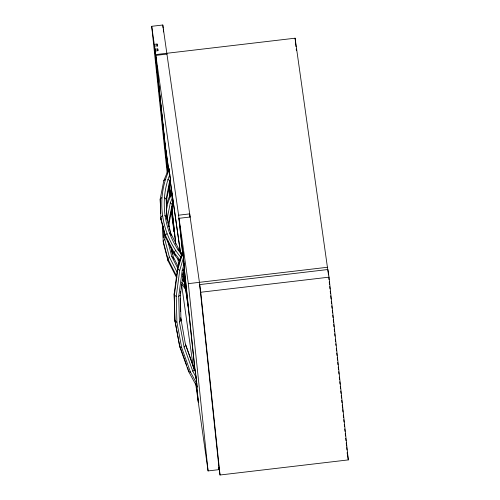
<?xml version="1.0" encoding="UTF-8"?>
<svg xmlns="http://www.w3.org/2000/svg" width="500" height="500" viewBox="0 0 500 500"><rect width="100%" height="100%" fill="white"/><g stroke="black" fill="none" stroke-linecap="round" stroke-linejoin="round"><path stroke-width="0.75" d="M174.163 293.894L177.656 267.781L182.681 250.731L184.481 267.306L183.75 269.788L180.344 295.256L180.981 320.681L179.381 321.887L184.088 347.025L192.781 371.25L196.125 377.375L197.113 387.081L188.656 371.619L179.812 346.962L174.819 319.962L174.163 293.894L175.019 321.381L176.912 322.181L181.669 347.575L190.45 372.056L196.788 383.65M176.912 322.181L176.256 296.3L179.725 270.381L183.494 257.594M179.381 321.887L178.738 296.275L182.169 270.619L184.156 263.869M180.244 293.062L180.45 291.519M182.725 274.544L182.931 273M167.45 220.987L166.881 218.806L166.381 200.881L169.925 182.794L170.669 181.012L168.944 168.356L163.825 180.562L160.194 199.106L160.919 219.506L165.569 237.394L174.269 254.488L179.85 261.569M181.35 257.931C161.031 234.119 155.762 198.431 169.231 170.037M181.412 255.606L181.2 254.137C164.031 231.925 159.256 200.544 169.862 174.444M166.287 210.787L167.875 202.681L171.713 193.531L171.419 191.844L166.3 204.05L167.875 202.681M167.044 219.475L170.312 202.769L172.338 197.938L171.713 193.531M168.775 227.025L168.644 222.35L172.188 204.262L172.931 202.481L172.338 197.938M168.925 226.713L168.856 224.375L172.4 206.281L173.144 204.506L172.931 202.481M182.881 252.15L177.856 269.206L174.363 295.312L176.256 296.3M170.456 178.994L169.713 180.769L166.169 198.863L166.881 218.806M175.556 250.581L174.056 252.469L174.269 254.488L175.469 255.138M166.912 233.606L165.35 235.375L165.569 237.394M164.587 232.5L164.775 239.338L169.394 257.1L167.831 258.863L168.044 260.881L176.75 277.981L176.531 275.956L167.831 258.863L163.181 240.975L162.712 224.131M192.781 371.25L194.281 369.675L194.081 368.256L185.456 344.212L194.281 369.675L195.512 371.931L196.125 377.375M162.3 215.85L160.706 217.481L165.35 235.375L174.056 252.469L180.1 260.138M164.775 239.338L163.181 240.975L163.394 242.994L168.044 260.881M161.794 197.606L160.194 199.106L160.744 213.381M184.088 347.025L185.656 345.631L180.744 317.719M163.825 180.562L165.394 179.194M178.738 296.275L180.344 295.256M182.169 270.619L183.75 269.788M167.213 173.35L151.706 26.306L162.8 25L199.425 282.331L219.175 469.619L208.081 470.925L198.781 405.606L196.663 385.481M151.706 26.306L154.275 44.369L157.05 44.044L157.306 45.819L154.531 46.15L167.75 171.519M154.531 46.15L154.975 49.256L157.744 48.931L158 50.706L155.225 51.037L168.056 171.45M155.731 54.588L295.094 38.194L328.512 274.981M166.938 54.081L155.844 55.388L178.588 215.194L182.494 252.2M178.588 215.194L189.681 213.888L190.006 216.975M182.625 252.369L179.031 218.319L190.125 217.013M179.031 218.319L188.331 283.637L327.694 267.238M329.025 277.162L327.931 269.513L199.662 284.6L200.75 292.25L329.025 277.162L348.294 459.906L220.025 475L218.938 467.35M190.45 372.056L188.656 371.619L188.456 370.2M181.669 347.575L179.812 346.962L174.819 319.962M177.887 249.931L179.694 250.9L180.912 252.45L181.2 254.137M169.338 233.131L171.2 234.231L179.694 250.9M167.625 240.512L171.812 256.625L173.681 257.719L178.275 266.75M179.725 270.381L177.856 269.206L177.656 267.781M164.769 215.556L166.669 216.781L171.344 235.575M164.269 197.506L166.169 198.863L166.381 200.881M167.838 179.281L169.713 180.769L169.925 182.794M170.312 202.769L172.188 204.262L172.4 206.281M182.575 274.906L183.388 275.938L185.113 288.6L181.863 284.469M182.731 276.425L183.681 277.625M182.375 279.581L184.306 282.031M181.65 282.45L184.9 286.581M194.081 368.256L195.312 370.513L195.512 371.931M171.812 256.625L177.631 268.044M169.394 257.1L177.344 272.712M179.613 345.544L186.631 365.125M187.413 367.3L188.194 369.475M167.825 222.438L168.956 226.8M169.338 228.256L169.9 230.438M170.281 231.887L171.038 234.8M171.031 247.544L173.819 259.069M171.244 249.562L172.381 253.925M170.669 181.012L169.75 174.919M173.144 204.506L172.225 198.412M185.113 288.6L184.3 283.244M347.206 452.256L348.294 459.906M347.225 452.987L347.444 454.525L347.281 452.981M218.844 467.306L219.175 469.619M184.281 265.887L184.481 267.306M165.6 147.894L168.787 170.281M170.212 180.319L180.431 252.119M183.294 272.194L188.344 307.706L184.119 267.619M165.837 150.162L168.7 170.238M170.238 181.044L180.344 252.075M183.2 272.144L188.588 309.975L195.006 370.875M197.113 387.081L195.787 375.337M174.725 236.544L171.75 209.444M175.481 241.875L171.713 207.362M175.812 244.219L171.775 206.444M177.9 258.888L178.781 265.062M181.531 284.363L193.394 367.744M195.594 383.181L198.337 402.481L196.55 385.525M180.781 319.256L180.981 320.681M183.8 279.475L184.094 281.75M169.256 171.131L169.55 173.406M172.125 197.656L171.419 191.844M183.744 261.125L184.206 265.206M328.75 277.256L329 279.625M329.237 281.9L329.487 284.269M329.731 286.544L329.981 288.906M330.219 291.194L330.469 293.55M330.712 295.837L331.037 298.969M331.281 301.256L331.531 303.612M331.769 305.906L332.019 308.256M332.262 310.55L332.506 312.9M332.75 315.194L333 317.544M333.244 319.844L333.488 322.188M333.731 324.487L333.975 326.831M334.219 329.137L334.469 331.475M334.712 333.781L334.956 336.119M335.281 339.2L335.531 341.538M335.775 343.85L335.938 345.406M336.262 348.494L336.506 350.825M336.75 353.137L337 355.469M337.244 357.788L337.488 360.106M337.731 362.431L337.975 364.756M338.219 367.075L338.469 369.4M338.713 371.719L338.956 374.05M339.281 377.137L339.531 379.469M339.775 381.781L340.019 384.113M340.262 386.425L340.506 388.762M340.75 391.069L341 393.406M341.244 395.712L341.488 398.05M341.731 400.35L341.981 402.7M342.219 404.994L342.55 408.119M342.713 409.637L342.956 411.987M343.281 415.056L343.531 417.413M343.769 419.7L344.019 422.056M344.263 424.344L344.513 426.706M344.75 428.988L345 431.35M345.238 433.631L345.487 435.994M345.731 438.275L345.981 440.644M346.219 442.919L346.55 446.062M346.712 447.562L346.962 449.931M295.094 38.194L295.994 46.706M296.238 49.025L296.4 50.575M200.75 292.25L220.025 475M162.8 25L163.125 28.094M163.287 29.644L163.538 31.962M188.331 283.637L208.081 470.925M183.669 260.444L182.681 250.731M182.787 253.919L182.95 255.463M183.275 258.562L183.444 260.106M183.769 263.206L184.013 265.525M184.256 267.85L195.113 370.781M195.275 372.325L195.438 373.875M195.763 376.969L195.925 378.519M196.256 381.613L196.5 383.938M182.738 254.513L182.9 256.056M183.713 263.762L183.875 265.306M196.225 382.438L196.388 383.981M180.912 252.45L181.125 254.469M183.388 275.938L183.6 277.962M157.744 48.931L157.912 50.481M157.05 44.044L157.294 46.363M168.944 168.356L169.156 170.375M169.281 183.056L170.556 194.875M154.975 49.256L167.869 171.537M169.262 184.15L170.406 194.981M169.219 185.45L170.281 195.512M154.275 44.369L167.744 172.069M169.213 185.994L170.275 196.056M171.663 209.213L174.025 231.656L171.213 211.269M168.762 188.056L169.744 197.338M168.644 222.35L168.856 224.375M195.312 370.513L195.637 373.944M162.925 226.15L163.244 237.638M163.35 241.462L163.394 242.994M160.875 217.975L160.919 219.506M180.256 298.456L180.588 311.556"/></g></svg>
